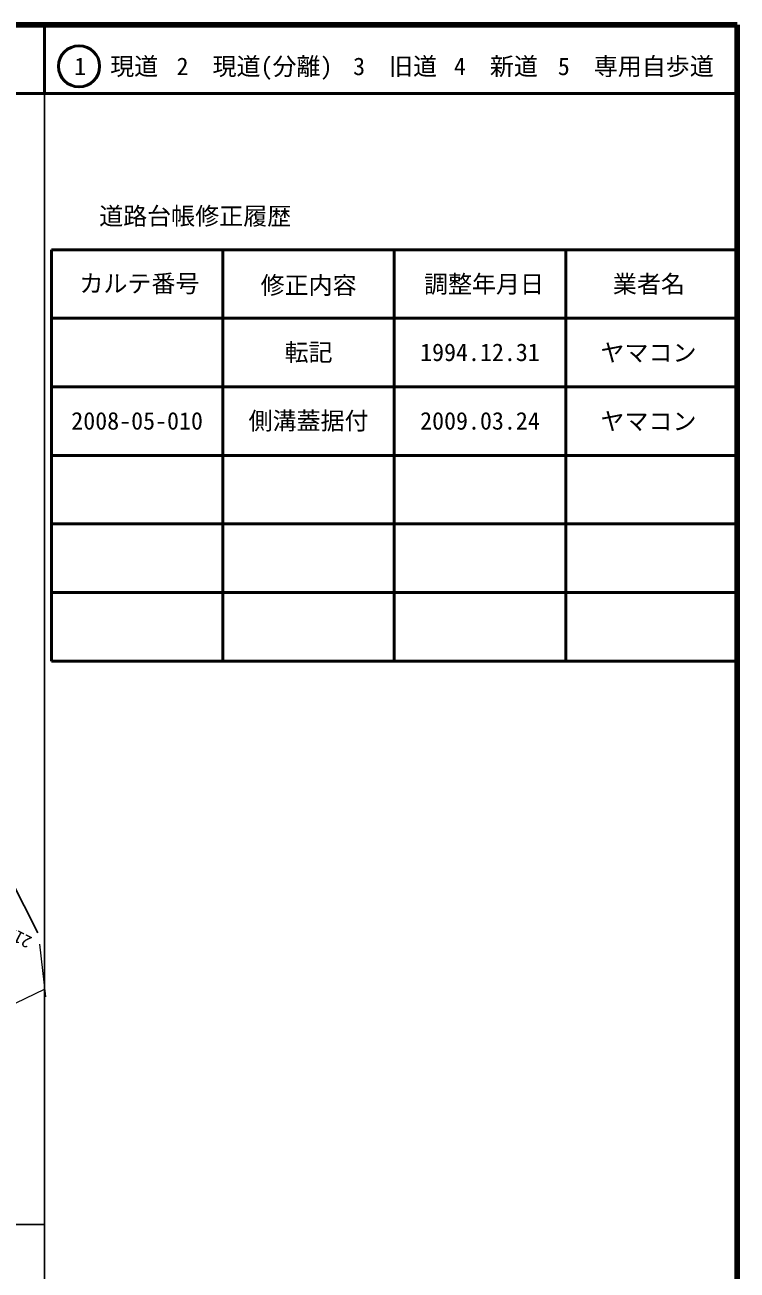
# Model space of a CAD drawing. Units: millimetres, scale not verified. Extents: x -31365771 to 680000, y -195175903 to 380000.
# Drawn here: x 576135 to 680000, y 198357 to 380000 of the extents above; entities that cross this region are included whole.
import ezdxf
from ezdxf.enums import TextEntityAlignment as Align

# ---------------------------------------------------------------- set-up
doc = ezdxf.new("R2010")
doc.units = ezdxf.units.MM
doc.header["$LTSCALE"] = 1000
for name, color, linetype, lineweight in [('M-BGD', 7, 'Continuous', 25), ('M-BMK-OTRS', 5, 'Continuous', 25), ('M-STR-HTXT', 7, 'Continuous', 13), ('M-TTL', 2, 'Continuous', 140), ('M-TTL-BAND', 7, 'Continuous', 25), ('M-TTL-FRAM', 2, 'Continuous', 50), ('M-TTL-LINE', 7, 'Continuous', 50)]:
    doc.layers.add(name, color=color, linetype=linetype, lineweight=lineweight)
doc.layers.add('M-TTL-TXT', color=7, linetype='Continuous')
doc.styles.add('ＭＳ ゴシック', font='')
doc.styles.get('ＭＳ ゴシック').set_extended_font_data('MS Gothic')

msp = doc.modelspace()

# ---------------------------------------------------------------- linework, layer by layer
at = {"layer": 'M-BMK-OTRS'}
msp.add_line((549934, 302907), (578016, 247557), dxfattribs=at)
at = {"layer": 'M-STR-HTXT'}
msp.add_line((578247, 245888), (579129, 238235), dxfattribs=at)
msp.add_lwpolyline([(573473, 236666), (579001, 239348)], dxfattribs=at)
at = {"layer": 'M-TTL'}
for p, q in [((680000, 380000), (40000, 380000)), ((680000, 20000), (680000, 380000))]:
    msp.add_line(p, q, dxfattribs=at)
at = {"layer": 'M-TTL-BAND'}
for p, q in [((579000, 20000), (579000, 370000)), ((40000, 205000), (579000, 205000))]:
    msp.add_line(p, q, dxfattribs=at)
at = {"layer": 'M-TTL-FRAM'}
for p, q in [((580000, 347197), (580000, 287197)), ((580000, 347197), (680000, 347197)), ((580000, 287197), (680000, 287197))]:
    msp.add_line(p, q, dxfattribs=at)
at = {"layer": 'M-TTL-LINE'}
for p, q in [((579000, 380000), (579000, 370000)), ((40000, 370000), (680000, 370000)), ((605000, 347197), (605000, 287197)), ((630000, 347197), (630000, 287197)), ((655000, 347197), (655000, 287197)), ((580000, 337197), (680000, 337197)), ((580000, 327197), (680000, 327197)), ((580000, 317197), (680000, 317197)), ((580000, 307197), (680000, 307197)), ((580000, 297197), (680000, 297197))]:
    msp.add_line(p, q, dxfattribs=at)
msp.add_circle((584031, 373958), 3000, dxfattribs=at)

# ---------------------------------------------------------------- texts
at = {"layer": 'M-BGD', "style": 'ＭＳ ゴシック'}
msp.add_text('215', height=1833, rotation=153.159, dxfattribs=at).set_placement((577554, 247340), align=Align.BOTTOM_LEFT)
at = {"layer": 'M-TTL-TXT', "style": 'ＭＳ ゴシック'}
for s, p in [('1\u3000現道', (589448, 373958)), ('2\u3000現道(分離)', (609619, 373958)), ('3\u3000旧道', (630121, 373958)), ('4\u3000新道', (644824, 373958)), ('5\u3000専用自歩道', (665228, 373958)), ('道路台帳修正履歴', (600968, 352113)), ('カルテ番号', (592839, 342277)), ('修正内容', (617509, 342023)), ('調整年月日', (643089, 342197)), ('業者名', (667134, 342197)), ('転記', (617500, 332245)), ('1994.12.31', (642500, 332245)), ('ヤマコン', (667077, 332189)), ('2008-05-010', (592500, 322245)), ('側溝蓋据付', (617500, 322245)), ('2009.03.24', (642500, 322245)), ('ヤマコン', (667077, 322189))]:
    msp.add_text(s, height=2566, dxfattribs=at).set_placement(p, align=Align.MIDDLE_CENTER)

doc.saveas('drawing.dxf')
